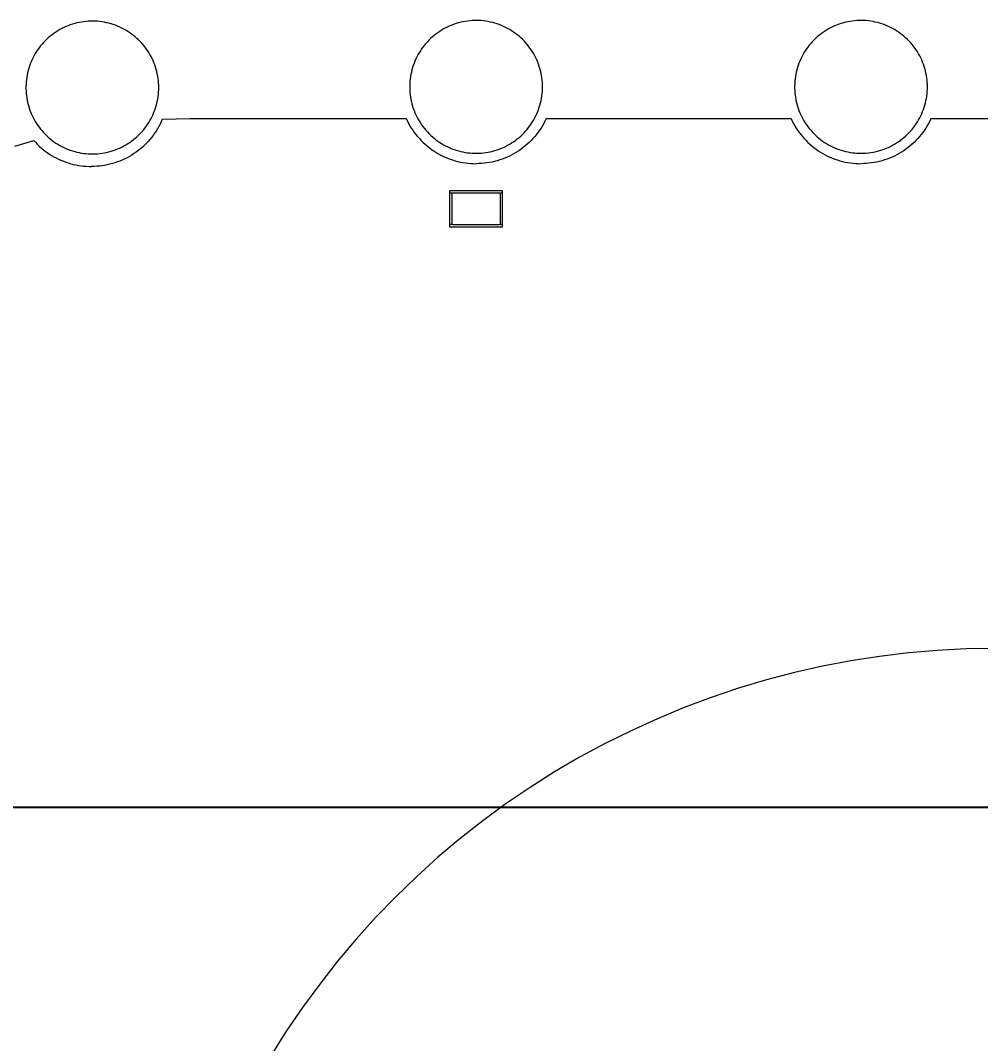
# Model space of a CAD drawing. Header units: millimetres. Extents: x 8434 to 10928, y 788 to 2545.
# Drawn here: x 9215.6 to 9306.2, y 1143 to 1239.5 of the extents above; entities that cross this region are included whole.
import ezdxf

# ---------------------------------------------------------------- set-up
doc = ezdxf.new("R2010")
doc.units = ezdxf.units.MM
doc.layers.add('ZANO_R', color=7, linetype='Continuous', lineweight=0)
doc.layers.add('ZANO_W', color=1, linetype='Continuous', lineweight=0)
doc.styles.get("Standard").update_dxf_attribs({"font": 'ARIALUNI.TTF'})
doc.dimstyles.new('pl i ang', dxfattribs={"dimtxt": 50, "dimasz": 50, "dimexe": 1.25, "dimexo": 0.625, "dimgap": 10, "dimtad": 1, "dimtoh": 1, "dimtxsty": 'Standard', "dimcen": 2.5, "dimclrd": 1, "dimclre": 1, "dimclrt": 1, "dimadec": 0, "dimazin": 0, "dimtfac": 1, "dimtmove": 0, "dimatfit": 3, "dimfxl": 1, "dimarcsym": 1})

# ---------------------------------------------------------------- blocks, each defined once
blk = doc.blocks.new('*D419')
at = {"layer": 'ZANO_W', "color": 1, "lineweight": -2}
for p, q in [((9357.57, 1165.28), (9136.623, 1165.28)), ((9146.623, 1060.28), (9146.623, 1145.28)), ((9232.57, 1040.28), (9136.623, 1040.28))]:
    blk.add_line(p, q, dxfattribs=at)
at = {"layer": 'ZANO_W', "color": 1}
for points in [[(9149.956, 1145.28), (9143.289, 1145.28), (9146.623, 1165.28)], [(9143.289, 1060.28), (9149.956, 1060.28), (9146.623, 1040.28)]]:
    blk.add_solid(points, dxfattribs=at)
at = {"layer": 'ZANO_W', "color": 1, "insert": (9126.404, 1102.78), "char_height": 20, "attachment_point": 5, "rotation": 90}
blk.add_mtext('125', dxfattribs=at)

msp = doc.modelspace()

# ---------------------------------------------------------------- linework, layer by layer
at = {"layer": 'ZANO_R'}
for p, q in [((9219.296, 1238.681), (9219.108, 1238.571)), ((9219.296, 1238.681), (9219.108, 1238.571)), ((9219.487, 1238.784), (9219.296, 1238.681)), ((9219.487, 1238.784), (9219.296, 1238.681)), ((9219.682, 1238.88), (9219.487, 1238.784)), ((9219.682, 1238.88), (9219.487, 1238.784)), ((9219.88, 1238.97), (9219.682, 1238.88)), ((9219.88, 1238.97), (9219.682, 1238.88)), ((9220.082, 1239.053), (9219.88, 1238.97)), ((9220.082, 1239.053), (9219.88, 1238.97)), ((9220.286, 1239.129), (9220.082, 1239.053)), ((9220.286, 1239.129), (9220.082, 1239.053)), ((9220.492, 1239.197), (9220.286, 1239.129)), ((9220.492, 1239.197), (9220.286, 1239.129)), ((9220.701, 1239.259), (9220.492, 1239.197)), ((9220.701, 1239.259), (9220.492, 1239.197)), ((9220.911, 1239.313), (9220.701, 1239.259)), ((9220.911, 1239.313), (9220.701, 1239.259)), ((9221.124, 1239.36), (9220.911, 1239.313)), ((9221.124, 1239.36), (9220.911, 1239.313)), ((9221.338, 1239.399), (9221.124, 1239.36)), ((9221.338, 1239.399), (9221.124, 1239.36)), ((9221.553, 1239.431), (9221.338, 1239.399)), ((9221.553, 1239.431), (9221.338, 1239.399)), ((9221.769, 1239.456), (9221.553, 1239.431)), ((9221.769, 1239.456), (9221.553, 1239.431)), ((9221.986, 1239.473), (9221.769, 1239.456)), ((9221.986, 1239.473), (9221.769, 1239.456)), ((9222.203, 1239.482), (9221.986, 1239.473)), ((9222.203, 1239.482), (9221.986, 1239.473)), ((9222.421, 1239.484), (9222.203, 1239.482)), ((9222.421, 1239.484), (9222.203, 1239.482)), ((9222.638, 1239.478), (9222.421, 1239.484)), ((9222.638, 1239.478), (9222.421, 1239.484)), ((9222.855, 1239.465), (9222.638, 1239.478)), ((9222.855, 1239.465), (9222.638, 1239.478)), ((9223.072, 1239.445), (9222.855, 1239.465)), ((9223.072, 1239.445), (9222.855, 1239.465)), ((9223.288, 1239.416), (9223.072, 1239.445)), ((9223.288, 1239.416), (9223.072, 1239.445)), ((9223.502, 1239.381), (9223.288, 1239.416)), ((9223.502, 1239.381), (9223.288, 1239.416)), ((9223.715, 1239.337), (9223.502, 1239.381)), ((9223.715, 1239.337), (9223.502, 1239.381)), ((9223.927, 1239.287), (9223.715, 1239.337)), ((9223.927, 1239.287), (9223.715, 1239.337)), ((9224.137, 1239.229), (9223.927, 1239.287)), ((9224.137, 1239.229), (9223.927, 1239.287)), ((9224.344, 1239.164), (9224.137, 1239.229)), ((9224.344, 1239.164), (9224.137, 1239.229)), ((9224.55, 1239.092), (9224.344, 1239.164)), ((9224.55, 1239.092), (9224.344, 1239.164)), ((9224.752, 1239.012), (9224.55, 1239.092)), ((9224.752, 1239.012), (9224.55, 1239.092)), ((9224.952, 1238.926), (9224.752, 1239.012)), ((9224.952, 1238.926), (9224.752, 1239.012)), ((9225.148, 1238.833), (9224.952, 1238.926)), ((9225.148, 1238.833), (9224.952, 1238.926)), ((9225.342, 1238.733), (9225.148, 1238.833)), ((9225.342, 1238.733), (9225.148, 1238.833)), ((9225.531, 1238.627), (9225.342, 1238.733)), ((9225.531, 1238.627), (9225.342, 1238.733)), ((9255.524, 1238.743), (9255.336, 1238.634)), ((9255.716, 1238.847), (9255.524, 1238.743)), ((9255.911, 1238.943), (9255.716, 1238.847)), ((9256.109, 1239.033), (9255.911, 1238.943)), ((9256.31, 1239.116), (9256.109, 1239.033)), ((9256.514, 1239.192), (9256.31, 1239.116)), ((9256.72, 1239.26), (9256.514, 1239.192)), ((9256.929, 1239.322), (9256.72, 1239.26)), ((9257.14, 1239.376), (9256.929, 1239.322)), ((9257.352, 1239.423), (9257.14, 1239.376)), ((9257.566, 1239.462), (9257.352, 1239.423)), ((9257.781, 1239.494), (9257.566, 1239.462)), ((9257.997, 1239.519), (9257.781, 1239.494)), ((9258.214, 1239.536), (9257.997, 1239.519)), ((9258.431, 1239.545), (9258.214, 1239.536)), ((9258.649, 1239.547), (9258.431, 1239.545)), ((9258.866, 1239.541), (9258.649, 1239.547)), ((9259.084, 1239.528), (9258.866, 1239.541)), ((9259.3, 1239.507), (9259.084, 1239.528)), ((9259.516, 1239.479), (9259.3, 1239.507)), ((9259.73, 1239.443), (9259.516, 1239.479)), ((9259.944, 1239.4), (9259.73, 1239.443)), ((9260.155, 1239.35), (9259.944, 1239.4)), ((9260.365, 1239.292), (9260.155, 1239.35)), ((9260.573, 1239.227), (9260.365, 1239.292)), ((9260.778, 1239.155), (9260.573, 1239.227)), ((9260.98, 1239.075), (9260.778, 1239.155)), ((9261.18, 1238.989), (9260.98, 1239.075)), ((9261.377, 1238.896), (9261.18, 1238.989)), ((9261.57, 1238.796), (9261.377, 1238.896)), ((9261.759, 1238.689), (9261.57, 1238.796)), ((9261.945, 1238.576), (9261.759, 1238.689)), ((9291.849, 1238.743), (9291.662, 1238.634)), ((9292.041, 1238.847), (9291.849, 1238.743)), ((9292.236, 1238.943), (9292.041, 1238.847)), ((9292.434, 1239.033), (9292.236, 1238.943)), ((9292.635, 1239.116), (9292.434, 1239.033)), ((9292.839, 1239.192), (9292.635, 1239.116)), ((9293.045, 1239.26), (9292.839, 1239.192)), ((9293.254, 1239.322), (9293.045, 1239.26)), ((9293.465, 1239.376), (9293.254, 1239.322)), ((9293.677, 1239.423), (9293.465, 1239.376)), ((9293.891, 1239.462), (9293.677, 1239.423)), ((9294.106, 1239.494), (9293.891, 1239.462)), ((9294.322, 1239.519), (9294.106, 1239.494)), ((9294.539, 1239.536), (9294.322, 1239.519)), ((9294.757, 1239.545), (9294.539, 1239.536)), ((9294.974, 1239.547), (9294.757, 1239.545)), ((9295.192, 1239.541), (9294.974, 1239.547)), ((9295.409, 1239.528), (9295.192, 1239.541)), ((9295.625, 1239.507), (9295.409, 1239.528)), ((9295.841, 1239.479), (9295.625, 1239.507)), ((9296.056, 1239.443), (9295.841, 1239.479)), ((9296.269, 1239.4), (9296.056, 1239.443)), ((9296.48, 1239.35), (9296.269, 1239.4)), ((9296.69, 1239.292), (9296.48, 1239.35)), ((9296.898, 1239.227), (9296.69, 1239.292)), ((9297.103, 1239.155), (9296.898, 1239.227)), ((9297.306, 1239.075), (9297.103, 1239.155)), ((9297.505, 1238.989), (9297.306, 1239.075)), ((9297.702, 1238.896), (9297.505, 1238.989)), ((9297.895, 1238.796), (9297.702, 1238.896)), ((9298.085, 1238.689), (9297.895, 1238.796)), ((9298.271, 1238.576), (9298.085, 1238.689)), ((9218.072, 1237.781), (9217.916, 1237.63)), ((9218.072, 1237.781), (9217.916, 1237.63)), ((9218.233, 1237.928), (9218.072, 1237.781)), ((9218.233, 1237.928), (9218.072, 1237.781)), ((9218.399, 1238.068), (9218.233, 1237.928)), ((9218.399, 1238.068), (9218.233, 1237.928)), ((9218.569, 1238.203), (9218.399, 1238.068)), ((9218.569, 1238.203), (9218.399, 1238.068)), ((9218.745, 1238.332), (9218.569, 1238.203)), ((9218.745, 1238.332), (9218.569, 1238.203)), ((9218.924, 1238.454), (9218.745, 1238.332)), ((9218.924, 1238.454), (9218.745, 1238.332)), ((9219.108, 1238.571), (9218.924, 1238.454)), ((9219.108, 1238.571), (9218.924, 1238.454)), ((9225.717, 1238.513), (9225.531, 1238.627)), ((9225.717, 1238.513), (9225.531, 1238.627)), ((9225.899, 1238.394), (9225.717, 1238.513)), ((9225.899, 1238.394), (9225.717, 1238.513)), ((9226.076, 1238.268), (9225.899, 1238.394)), ((9226.076, 1238.268), (9225.899, 1238.394)), ((9226.249, 1238.136), (9226.076, 1238.268)), ((9226.249, 1238.136), (9226.076, 1238.268)), ((9226.418, 1237.999), (9226.249, 1238.136)), ((9226.418, 1237.999), (9226.249, 1238.136)), ((9226.581, 1237.855), (9226.418, 1237.999)), ((9226.581, 1237.855), (9226.418, 1237.999)), ((9226.74, 1237.706), (9226.581, 1237.855)), ((9226.74, 1237.706), (9226.581, 1237.855)), ((9254.3, 1237.844), (9254.144, 1237.692)), ((9254.461, 1237.99), (9254.3, 1237.844)), ((9254.627, 1238.131), (9254.461, 1237.99)), ((9254.798, 1238.266), (9254.627, 1238.131)), ((9254.973, 1238.395), (9254.798, 1238.266)), ((9255.153, 1238.517), (9254.973, 1238.395)), ((9255.336, 1238.634), (9255.153, 1238.517)), ((9262.127, 1238.457), (9261.945, 1238.576)), ((9262.305, 1238.331), (9262.127, 1238.457)), ((9262.478, 1238.199), (9262.305, 1238.331)), ((9262.646, 1238.061), (9262.478, 1238.199)), ((9262.81, 1237.918), (9262.646, 1238.061)), ((9262.968, 1237.769), (9262.81, 1237.918)), ((9263.121, 1237.614), (9262.968, 1237.769)), ((9290.625, 1237.844), (9290.469, 1237.692)), ((9290.786, 1237.99), (9290.625, 1237.844)), ((9290.952, 1238.131), (9290.786, 1237.99)), ((9291.123, 1238.266), (9290.952, 1238.131)), ((9291.298, 1238.395), (9291.123, 1238.266)), ((9291.478, 1238.517), (9291.298, 1238.395)), ((9291.662, 1238.634), (9291.478, 1238.517)), ((9298.452, 1238.457), (9298.271, 1238.576)), ((9298.63, 1238.331), (9298.452, 1238.457)), ((9298.803, 1238.199), (9298.63, 1238.331)), ((9298.971, 1238.061), (9298.803, 1238.199)), ((9299.135, 1237.918), (9298.971, 1238.061)), ((9299.293, 1237.769), (9299.135, 1237.918)), ((9299.446, 1237.614), (9299.293, 1237.769)), ((9217.221, 1236.795), (9217.1, 1236.614)), ((9217.221, 1236.795), (9217.1, 1236.614)), ((9217.348, 1236.971), (9217.221, 1236.795)), ((9217.348, 1236.971), (9217.221, 1236.795)), ((9217.481, 1237.143), (9217.348, 1236.971)), ((9217.481, 1237.143), (9217.348, 1236.971)), ((9217.62, 1237.31), (9217.481, 1237.143)), ((9217.62, 1237.31), (9217.481, 1237.143)), ((9217.765, 1237.472), (9217.62, 1237.31)), ((9217.765, 1237.472), (9217.62, 1237.31)), ((9217.916, 1237.63), (9217.765, 1237.472)), ((9217.916, 1237.63), (9217.765, 1237.472)), ((9226.893, 1237.552), (9226.74, 1237.706)), ((9226.893, 1237.552), (9226.74, 1237.706)), ((9227.041, 1237.392), (9226.893, 1237.552)), ((9227.041, 1237.392), (9226.893, 1237.552)), ((9227.183, 1237.227), (9227.041, 1237.392)), ((9227.183, 1237.227), (9227.041, 1237.392)), ((9227.319, 1237.058), (9227.183, 1237.227)), ((9227.319, 1237.058), (9227.183, 1237.227)), ((9227.449, 1236.883), (9227.319, 1237.058)), ((9227.449, 1236.883), (9227.319, 1237.058)), ((9227.573, 1236.705), (9227.449, 1236.883)), ((9227.573, 1236.705), (9227.449, 1236.883)), ((9253.449, 1236.857), (9253.328, 1236.677)), ((9253.576, 1237.034), (9253.449, 1236.857)), ((9253.709, 1237.206), (9253.576, 1237.034)), ((9253.849, 1237.373), (9253.709, 1237.206)), ((9253.994, 1237.535), (9253.849, 1237.373)), ((9254.144, 1237.692), (9253.994, 1237.535)), ((9263.269, 1237.455), (9263.121, 1237.614)), ((9263.411, 1237.29), (9263.269, 1237.455)), ((9263.547, 1237.12), (9263.411, 1237.29)), ((9263.677, 1236.946), (9263.547, 1237.12)), ((9263.802, 1236.768), (9263.677, 1236.946)), ((9263.92, 1236.585), (9263.802, 1236.768)), ((9289.774, 1236.857), (9289.653, 1236.677)), ((9289.901, 1237.034), (9289.774, 1236.857)), ((9290.035, 1237.206), (9289.901, 1237.034)), ((9290.174, 1237.373), (9290.035, 1237.206)), ((9290.319, 1237.535), (9290.174, 1237.373)), ((9290.469, 1237.692), (9290.319, 1237.535)), ((9299.594, 1237.455), (9299.446, 1237.614)), ((9299.736, 1237.29), (9299.594, 1237.455)), ((9299.872, 1237.12), (9299.736, 1237.29)), ((9300.003, 1236.946), (9299.872, 1237.12)), ((9300.127, 1236.768), (9300.003, 1236.946)), ((9300.245, 1236.585), (9300.127, 1236.768)), ((9216.68, 1235.852), (9216.592, 1235.653)), ((9216.68, 1235.852), (9216.592, 1235.653)), ((9216.775, 1236.048), (9216.68, 1235.852)), ((9216.775, 1236.048), (9216.68, 1235.852)), ((9216.877, 1236.24), (9216.775, 1236.048)), ((9216.877, 1236.24), (9216.775, 1236.048)), ((9216.985, 1236.429), (9216.877, 1236.24)), ((9216.985, 1236.429), (9216.877, 1236.24)), ((9217.1, 1236.614), (9216.985, 1236.429)), ((9217.1, 1236.614), (9216.985, 1236.429)), ((9227.691, 1236.522), (9227.573, 1236.705)), ((9227.691, 1236.522), (9227.573, 1236.705)), ((9227.803, 1236.335), (9227.691, 1236.522)), ((9227.803, 1236.335), (9227.691, 1236.522)), ((9227.908, 1236.145), (9227.803, 1236.335)), ((9227.908, 1236.145), (9227.803, 1236.335)), ((9228.006, 1235.95), (9227.908, 1236.145)), ((9228.006, 1235.95), (9227.908, 1236.145)), ((9228.097, 1235.753), (9228.006, 1235.95)), ((9228.097, 1235.753), (9228.006, 1235.95)), ((9252.908, 1235.915), (9252.82, 1235.716)), ((9253.003, 1236.111), (9252.908, 1235.915)), ((9253.105, 1236.303), (9253.003, 1236.111)), ((9253.213, 1236.492), (9253.105, 1236.303)), ((9253.328, 1236.677), (9253.213, 1236.492)), ((9264.031, 1236.398), (9263.92, 1236.585)), ((9264.136, 1236.207), (9264.031, 1236.398)), ((9264.234, 1236.013), (9264.136, 1236.207)), ((9264.326, 1235.816), (9264.234, 1236.013)), ((9264.41, 1235.615), (9264.326, 1235.816)), ((9289.234, 1235.915), (9289.146, 1235.716)), ((9289.329, 1236.111), (9289.234, 1235.915)), ((9289.43, 1236.303), (9289.329, 1236.111)), ((9289.538, 1236.492), (9289.43, 1236.303)), ((9289.653, 1236.677), (9289.538, 1236.492)), ((9300.356, 1236.398), (9300.245, 1236.585)), ((9300.461, 1236.207), (9300.356, 1236.398)), ((9300.559, 1236.013), (9300.461, 1236.207)), ((9300.651, 1235.816), (9300.559, 1236.013)), ((9300.735, 1235.615), (9300.651, 1235.816)), ((9216.311, 1234.831), (9216.258, 1234.619)), ((9216.311, 1234.831), (9216.258, 1234.619)), ((9216.37, 1235.04), (9216.311, 1234.831)), ((9216.37, 1235.04), (9216.311, 1234.831)), ((9216.437, 1235.247), (9216.37, 1235.04)), ((9216.437, 1235.247), (9216.37, 1235.04)), ((9216.511, 1235.451), (9216.437, 1235.247)), ((9216.511, 1235.451), (9216.437, 1235.247)), ((9216.592, 1235.653), (9216.511, 1235.451)), ((9216.592, 1235.653), (9216.511, 1235.451)), ((9228.182, 1235.553), (9228.097, 1235.753)), ((9228.182, 1235.553), (9228.097, 1235.753)), ((9228.26, 1235.349), (9228.182, 1235.553)), ((9228.26, 1235.349), (9228.182, 1235.553)), ((9228.33, 1235.144), (9228.26, 1235.349)), ((9228.33, 1235.144), (9228.26, 1235.349)), ((9228.393, 1234.935), (9228.33, 1235.144)), ((9228.393, 1234.935), (9228.33, 1235.144)), ((9228.449, 1234.725), (9228.393, 1234.935)), ((9228.449, 1234.725), (9228.393, 1234.935)), ((9252.539, 1234.893), (9252.486, 1234.682)), ((9252.598, 1235.103), (9252.539, 1234.893)), ((9252.665, 1235.31), (9252.598, 1235.103)), ((9252.739, 1235.514), (9252.665, 1235.31)), ((9252.82, 1235.716), (9252.739, 1235.514)), ((9264.488, 1235.412), (9264.41, 1235.615)), ((9264.558, 1235.206), (9264.488, 1235.412)), ((9264.622, 1234.998), (9264.558, 1235.206)), ((9264.678, 1234.788), (9264.622, 1234.998)), ((9288.864, 1234.893), (9288.812, 1234.682)), ((9288.924, 1235.103), (9288.864, 1234.893)), ((9288.991, 1235.31), (9288.924, 1235.103)), ((9289.065, 1235.514), (9288.991, 1235.31)), ((9289.146, 1235.716), (9289.065, 1235.514)), ((9300.813, 1235.412), (9300.735, 1235.615)), ((9300.883, 1235.206), (9300.813, 1235.412)), ((9300.947, 1234.998), (9300.883, 1235.206)), ((9301.003, 1234.788), (9300.947, 1234.998)), ((9216.146, 1233.977), (9216.123, 1233.761)), ((9216.146, 1233.977), (9216.123, 1233.761)), ((9216.176, 1234.192), (9216.146, 1233.977)), ((9216.176, 1234.192), (9216.146, 1233.977)), ((9216.213, 1234.407), (9216.176, 1234.192)), ((9216.213, 1234.407), (9216.176, 1234.192)), ((9216.258, 1234.619), (9216.213, 1234.407)), ((9216.258, 1234.619), (9216.213, 1234.407)), ((9228.498, 1234.513), (9228.449, 1234.725)), ((9228.498, 1234.513), (9228.449, 1234.725)), ((9228.539, 1234.3), (9228.498, 1234.513)), ((9228.539, 1234.3), (9228.498, 1234.513)), ((9228.573, 1234.085), (9228.539, 1234.3)), ((9228.573, 1234.085), (9228.539, 1234.3)), ((9228.599, 1233.869), (9228.573, 1234.085)), ((9228.599, 1233.869), (9228.573, 1234.085)), ((9228.618, 1233.652), (9228.599, 1233.869)), ((9228.618, 1233.652), (9228.599, 1233.869)), ((9252.374, 1234.04), (9252.351, 1233.823)), ((9252.404, 1234.255), (9252.374, 1234.04)), ((9252.442, 1234.469), (9252.404, 1234.255)), ((9252.486, 1234.682), (9252.442, 1234.469)), ((9264.726, 1234.576), (9264.678, 1234.788)), ((9264.767, 1234.362), (9264.726, 1234.576)), ((9264.801, 1234.148), (9264.767, 1234.362)), ((9264.828, 1233.932), (9264.801, 1234.148)), ((9264.847, 1233.715), (9264.828, 1233.932)), ((9288.699, 1234.04), (9288.676, 1233.823)), ((9288.729, 1234.255), (9288.699, 1234.04)), ((9288.767, 1234.469), (9288.729, 1234.255)), ((9288.812, 1234.682), (9288.767, 1234.469)), ((9301.051, 1234.576), (9301.003, 1234.788)), ((9301.093, 1234.362), (9301.051, 1234.576)), ((9301.127, 1234.148), (9301.093, 1234.362)), ((9301.153, 1233.932), (9301.127, 1234.148)), ((9301.172, 1233.715), (9301.153, 1233.932)), ((9216.108, 1233.544), (9216.1, 1233.326)), ((9216.108, 1233.544), (9216.1, 1233.326)), ((9216.1, 1233.326), (9216.1, 1233.109)), ((9216.1, 1233.326), (9216.1, 1233.109)), ((9216.1, 1233.109), (9216.108, 1232.891)), ((9216.1, 1233.109), (9216.108, 1232.891)), ((9216.123, 1233.761), (9216.108, 1233.544)), ((9216.123, 1233.761), (9216.108, 1233.544)), ((9216.108, 1232.891), (9216.123, 1232.674)), ((9216.108, 1232.891), (9216.123, 1232.674)), ((9228.63, 1233.435), (9228.618, 1233.652)), ((9228.63, 1233.435), (9228.618, 1233.652)), ((9228.618, 1232.783), (9228.63, 1233)), ((9228.618, 1232.783), (9228.63, 1233)), ((9228.633, 1233.217), (9228.63, 1233.435)), ((9228.633, 1233.217), (9228.63, 1233.435)), ((9228.63, 1233), (9228.633, 1233.217)), ((9228.63, 1233), (9228.633, 1233.217)), ((9252.336, 1233.606), (9252.329, 1233.389)), ((9252.329, 1233.389), (9252.329, 1233.171)), ((9252.329, 1233.171), (9252.336, 1232.954)), ((9252.351, 1233.823), (9252.336, 1233.606)), ((9252.336, 1232.954), (9252.351, 1232.737)), ((9264.858, 1233.498), (9264.847, 1233.715)), ((9264.847, 1232.845), (9264.858, 1233.063)), ((9264.862, 1233.28), (9264.858, 1233.498)), ((9264.858, 1233.063), (9264.862, 1233.28)), ((9288.661, 1233.606), (9288.654, 1233.389)), ((9288.654, 1233.389), (9288.654, 1233.171)), ((9288.654, 1233.171), (9288.661, 1232.954)), ((9288.676, 1233.823), (9288.661, 1233.606)), ((9288.661, 1232.954), (9288.676, 1232.737)), ((9301.183, 1233.498), (9301.172, 1233.715)), ((9301.172, 1232.845), (9301.183, 1233.063)), ((9301.187, 1233.28), (9301.183, 1233.498)), ((9301.183, 1233.063), (9301.187, 1233.28)), ((9216.123, 1232.674), (9216.146, 1232.458)), ((9216.123, 1232.674), (9216.146, 1232.458)), ((9216.146, 1232.458), (9216.176, 1232.242)), ((9216.146, 1232.458), (9216.176, 1232.242)), ((9216.176, 1232.242), (9216.213, 1232.028)), ((9216.176, 1232.242), (9216.213, 1232.028)), ((9216.213, 1232.028), (9216.258, 1231.815)), ((9216.213, 1232.028), (9216.258, 1231.815)), ((9228.449, 1231.709), (9228.498, 1231.921)), ((9228.449, 1231.709), (9228.498, 1231.921)), ((9228.498, 1231.921), (9228.539, 1232.135)), ((9228.498, 1231.921), (9228.539, 1232.135)), ((9228.539, 1232.135), (9228.573, 1232.35)), ((9228.539, 1232.135), (9228.573, 1232.35)), ((9228.573, 1232.35), (9228.599, 1232.566)), ((9228.573, 1232.35), (9228.599, 1232.566)), ((9228.599, 1232.566), (9228.618, 1232.783)), ((9228.599, 1232.566), (9228.618, 1232.783)), ((9252.351, 1232.737), (9252.374, 1232.521)), ((9252.374, 1232.521), (9252.404, 1232.305)), ((9252.404, 1232.305), (9252.442, 1232.091)), ((9252.442, 1232.091), (9252.486, 1231.878)), ((9264.678, 1231.772), (9264.726, 1231.984)), ((9264.726, 1231.984), (9264.767, 1232.198)), ((9264.767, 1232.198), (9264.801, 1232.413)), ((9264.801, 1232.413), (9264.828, 1232.629)), ((9264.828, 1232.629), (9264.847, 1232.845)), ((9288.676, 1232.737), (9288.699, 1232.521)), ((9288.699, 1232.521), (9288.729, 1232.305)), ((9288.729, 1232.305), (9288.767, 1232.091)), ((9288.767, 1232.091), (9288.812, 1231.878)), ((9301.003, 1231.772), (9301.051, 1231.984)), ((9301.051, 1231.984), (9301.093, 1232.198)), ((9301.093, 1232.198), (9301.127, 1232.413)), ((9301.127, 1232.413), (9301.153, 1232.629)), ((9301.153, 1232.629), (9301.172, 1232.845)), ((9216.258, 1231.815), (9216.311, 1231.604)), ((9216.258, 1231.815), (9216.311, 1231.604)), ((9216.311, 1231.604), (9216.37, 1231.395)), ((9216.311, 1231.604), (9216.37, 1231.395)), ((9216.37, 1231.395), (9216.437, 1231.188)), ((9216.37, 1231.395), (9216.437, 1231.188)), ((9216.437, 1231.188), (9216.511, 1230.983)), ((9216.437, 1231.188), (9216.511, 1230.983)), ((9216.511, 1230.983), (9216.592, 1230.781)), ((9216.511, 1230.983), (9216.592, 1230.781)), ((9228.182, 1230.882), (9228.26, 1231.085)), ((9228.182, 1230.882), (9228.26, 1231.085)), ((9228.26, 1231.085), (9228.33, 1231.291)), ((9228.26, 1231.085), (9228.33, 1231.291)), ((9228.33, 1231.291), (9228.393, 1231.499)), ((9228.33, 1231.291), (9228.393, 1231.499)), ((9228.393, 1231.499), (9228.449, 1231.709)), ((9228.393, 1231.499), (9228.449, 1231.709)), ((9252.486, 1231.878), (9252.539, 1231.667)), ((9252.539, 1231.667), (9252.598, 1231.458)), ((9252.598, 1231.458), (9252.665, 1231.251)), ((9252.665, 1231.251), (9252.739, 1231.046)), ((9252.739, 1231.046), (9252.82, 1230.844)), ((9264.41, 1230.945), (9264.488, 1231.148)), ((9264.488, 1231.148), (9264.558, 1231.354)), ((9264.558, 1231.354), (9264.622, 1231.562)), ((9264.622, 1231.562), (9264.678, 1231.772)), ((9288.812, 1231.878), (9288.864, 1231.667)), ((9288.864, 1231.667), (9288.924, 1231.458)), ((9288.924, 1231.458), (9288.991, 1231.251)), ((9288.991, 1231.251), (9289.065, 1231.046)), ((9289.065, 1231.046), (9289.146, 1230.844)), ((9300.735, 1230.945), (9300.813, 1231.148)), ((9300.813, 1231.148), (9300.883, 1231.354)), ((9300.883, 1231.354), (9300.947, 1231.562)), ((9300.947, 1231.562), (9301.003, 1231.772)), ((9216.592, 1230.781), (9216.68, 1230.583)), ((9216.592, 1230.781), (9216.68, 1230.583)), ((9216.68, 1230.583), (9216.775, 1230.387)), ((9216.68, 1230.583), (9216.775, 1230.387)), ((9216.775, 1230.387), (9216.877, 1230.194)), ((9216.775, 1230.387), (9216.877, 1230.194)), ((9216.877, 1230.194), (9216.985, 1230.006)), ((9216.877, 1230.194), (9216.985, 1230.006)), ((9216.985, 1230.006), (9217.1, 1229.821)), ((9216.985, 1230.006), (9217.1, 1229.821)), ((9227.691, 1229.913), (9227.803, 1230.1)), ((9227.691, 1229.913), (9227.803, 1230.1)), ((9227.803, 1230.1), (9227.908, 1230.29)), ((9227.803, 1230.1), (9227.908, 1230.29)), ((9227.908, 1230.29), (9228.006, 1230.484)), ((9227.908, 1230.29), (9228.006, 1230.484)), ((9228.006, 1230.484), (9228.097, 1230.682)), ((9228.006, 1230.484), (9228.097, 1230.682)), ((9228.097, 1230.682), (9228.182, 1230.882)), ((9228.097, 1230.682), (9228.182, 1230.882)), ((9228.866, 1229.988), (9228.757, 1229.762)), ((9228.967, 1230.217), (9228.866, 1229.988)), ((9228.967, 1230.217), (9230.268, 1230.264)), ((9230.268, 1230.264), (9231.57, 1230.28)), ((9231.57, 1230.28), (9251.994, 1230.28)), ((9251.994, 1230.28), (9252.102, 1230.053)), ((9252.102, 1230.053), (9252.218, 1229.83)), ((9252.82, 1230.844), (9252.908, 1230.645)), ((9252.908, 1230.645), (9253.003, 1230.45)), ((9253.003, 1230.45), (9253.105, 1230.257)), ((9253.105, 1230.257), (9253.213, 1230.068)), ((9253.213, 1230.068), (9253.328, 1229.884)), ((9263.92, 1229.976), (9264.031, 1230.162)), ((9264.031, 1230.162), (9264.136, 1230.353)), ((9264.136, 1230.353), (9264.234, 1230.547)), ((9264.234, 1230.547), (9264.326, 1230.744)), ((9264.326, 1230.744), (9264.41, 1230.945)), ((9265.087, 1230.053), (9264.971, 1229.83)), ((9265.195, 1230.28), (9265.087, 1230.053)), ((9265.195, 1230.28), (9288.32, 1230.28)), ((9288.32, 1230.28), (9288.428, 1230.053)), ((9288.428, 1230.053), (9288.543, 1229.83)), ((9289.146, 1230.844), (9289.234, 1230.645)), ((9289.234, 1230.645), (9289.329, 1230.45)), ((9289.329, 1230.45), (9289.43, 1230.257)), ((9289.43, 1230.257), (9289.538, 1230.068)), ((9289.538, 1230.068), (9289.653, 1229.884)), ((9300.245, 1229.976), (9300.356, 1230.162)), ((9300.356, 1230.162), (9300.461, 1230.353)), ((9300.461, 1230.353), (9300.559, 1230.547)), ((9300.559, 1230.547), (9300.651, 1230.744)), ((9300.651, 1230.744), (9300.735, 1230.945)), ((9301.412, 1230.053), (9301.296, 1229.83)), ((9301.52, 1230.28), (9301.412, 1230.053)), ((9301.52, 1230.28), (9324.645, 1230.28)), ((9217.1, 1229.821), (9217.221, 1229.64)), ((9217.1, 1229.821), (9217.221, 1229.64)), ((9217.221, 1229.64), (9217.348, 1229.464)), ((9217.221, 1229.64), (9217.348, 1229.464)), ((9217.348, 1229.464), (9217.481, 1229.292)), ((9217.348, 1229.464), (9217.481, 1229.292)), ((9217.481, 1229.292), (9217.62, 1229.125)), ((9217.481, 1229.292), (9217.62, 1229.125)), ((9217.62, 1229.125), (9217.765, 1228.962)), ((9217.62, 1229.125), (9217.765, 1228.962)), ((9226.893, 1228.883), (9227.041, 1229.043)), ((9226.893, 1228.883), (9227.041, 1229.043)), ((9227.041, 1229.043), (9227.183, 1229.208)), ((9227.041, 1229.043), (9227.183, 1229.208)), ((9227.183, 1229.208), (9227.319, 1229.377)), ((9227.183, 1229.208), (9227.319, 1229.377)), ((9227.319, 1229.377), (9227.449, 1229.551)), ((9227.319, 1229.377), (9227.449, 1229.551)), ((9227.449, 1229.551), (9227.573, 1229.73)), ((9227.449, 1229.551), (9227.573, 1229.73)), ((9227.573, 1229.73), (9227.691, 1229.913)), ((9227.573, 1229.73), (9227.691, 1229.913)), ((9228.386, 1229.109), (9228.248, 1228.901)), ((9228.517, 1229.323), (9228.386, 1229.109)), ((9228.641, 1229.54), (9228.517, 1229.323)), ((9228.757, 1229.762), (9228.641, 1229.54)), ((9252.218, 1229.83), (9252.342, 1229.611)), ((9252.342, 1229.611), (9252.473, 1229.397)), ((9252.473, 1229.397), (9252.611, 1229.187)), ((9252.611, 1229.187), (9252.756, 1228.982)), ((9253.328, 1229.884), (9253.449, 1229.703)), ((9253.449, 1229.703), (9253.576, 1229.526)), ((9253.576, 1229.526), (9253.709, 1229.355)), ((9253.709, 1229.355), (9253.849, 1229.187)), ((9253.849, 1229.187), (9253.994, 1229.025)), ((9253.994, 1229.025), (9254.144, 1228.868)), ((9263.121, 1228.946), (9263.269, 1229.106)), ((9263.269, 1229.106), (9263.411, 1229.27)), ((9263.411, 1229.27), (9263.547, 1229.44)), ((9263.547, 1229.44), (9263.677, 1229.614)), ((9263.677, 1229.614), (9263.802, 1229.793)), ((9263.802, 1229.793), (9263.92, 1229.976)), ((9264.578, 1229.187), (9264.433, 1228.982)), ((9264.717, 1229.397), (9264.578, 1229.187)), ((9264.848, 1229.611), (9264.717, 1229.397)), ((9264.971, 1229.83), (9264.848, 1229.611)), ((9288.543, 1229.83), (9288.667, 1229.611)), ((9288.667, 1229.611), (9288.798, 1229.397)), ((9288.798, 1229.397), (9288.936, 1229.187)), ((9288.936, 1229.187), (9289.082, 1228.982)), ((9289.653, 1229.884), (9289.774, 1229.703)), ((9289.774, 1229.703), (9289.901, 1229.526)), ((9289.901, 1229.526), (9290.035, 1229.355)), ((9290.035, 1229.355), (9290.174, 1229.187)), ((9290.174, 1229.187), (9290.319, 1229.025)), ((9290.319, 1229.025), (9290.469, 1228.868)), ((9299.446, 1228.946), (9299.594, 1229.106)), ((9299.594, 1229.106), (9299.736, 1229.27)), ((9299.736, 1229.27), (9299.872, 1229.44)), ((9299.872, 1229.44), (9300.003, 1229.614)), ((9300.003, 1229.614), (9300.127, 1229.793)), ((9300.127, 1229.793), (9300.245, 1229.976)), ((9300.904, 1229.187), (9300.758, 1228.982)), ((9301.042, 1229.397), (9300.904, 1229.187)), ((9301.173, 1229.611), (9301.042, 1229.397)), ((9301.296, 1229.83), (9301.173, 1229.611)), ((9215.065, 1227.696), (9216.832, 1228.23)), ((9216.832, 1228.23), (9216.998, 1228.048)), ((9217.765, 1228.962), (9217.916, 1228.805)), ((9217.765, 1228.962), (9217.916, 1228.805)), ((9217.916, 1228.805), (9218.072, 1228.653)), ((9217.916, 1228.805), (9218.072, 1228.653)), ((9218.072, 1228.653), (9218.233, 1228.507)), ((9218.072, 1228.653), (9218.233, 1228.507)), ((9218.233, 1228.507), (9218.399, 1228.366)), ((9218.233, 1228.507), (9218.399, 1228.366)), ((9218.399, 1228.366), (9218.569, 1228.232)), ((9218.399, 1228.366), (9218.569, 1228.232)), ((9218.569, 1228.232), (9218.745, 1228.103)), ((9218.569, 1228.232), (9218.745, 1228.103)), ((9218.745, 1228.103), (9218.924, 1227.98)), ((9218.745, 1228.103), (9218.924, 1227.98)), ((9225.899, 1228.041), (9226.076, 1228.166)), ((9225.899, 1228.041), (9226.076, 1228.166)), ((9226.076, 1228.166), (9226.249, 1228.298)), ((9226.076, 1228.166), (9226.249, 1228.298)), ((9226.249, 1228.298), (9226.418, 1228.436)), ((9226.249, 1228.298), (9226.418, 1228.436)), ((9226.418, 1228.436), (9226.581, 1228.58)), ((9226.418, 1228.436), (9226.581, 1228.58)), ((9226.581, 1228.58), (9226.74, 1228.729)), ((9226.581, 1228.58), (9226.74, 1228.729)), ((9226.74, 1228.729), (9226.893, 1228.883)), ((9226.74, 1228.729), (9226.893, 1228.883)), ((9227.624, 1228.118), (9227.452, 1227.936)), ((9227.79, 1228.305), (9227.624, 1228.118)), ((9227.949, 1228.498), (9227.79, 1228.305)), ((9228.102, 1228.697), (9227.949, 1228.498)), ((9228.248, 1228.901), (9228.102, 1228.697)), ((9252.756, 1228.982), (9252.909, 1228.782)), ((9252.909, 1228.782), (9253.068, 1228.587)), ((9253.068, 1228.587), (9253.234, 1228.399)), ((9253.234, 1228.399), (9253.407, 1228.216)), ((9253.407, 1228.216), (9253.585, 1228.039)), ((9254.144, 1228.868), (9254.3, 1228.716)), ((9254.3, 1228.716), (9254.461, 1228.57)), ((9254.461, 1228.57), (9254.627, 1228.429)), ((9254.627, 1228.429), (9254.798, 1228.294)), ((9254.798, 1228.294), (9254.973, 1228.166)), ((9254.973, 1228.166), (9255.153, 1228.043)), ((9261.945, 1227.984), (9262.127, 1228.104)), ((9262.127, 1228.104), (9262.305, 1228.229)), ((9262.305, 1228.229), (9262.478, 1228.361)), ((9262.478, 1228.361), (9262.646, 1228.499)), ((9262.646, 1228.499), (9262.81, 1228.642)), ((9262.81, 1228.642), (9262.968, 1228.791)), ((9262.968, 1228.791), (9263.121, 1228.946)), ((9263.783, 1228.216), (9263.604, 1228.039)), ((9263.955, 1228.399), (9263.783, 1228.216)), ((9264.121, 1228.587), (9263.955, 1228.399)), ((9264.28, 1228.782), (9264.121, 1228.587)), ((9264.433, 1228.982), (9264.28, 1228.782)), ((9289.082, 1228.982), (9289.234, 1228.782)), ((9289.234, 1228.782), (9289.393, 1228.587)), ((9289.393, 1228.587), (9289.559, 1228.399)), ((9289.559, 1228.399), (9289.732, 1228.216)), ((9289.732, 1228.216), (9289.911, 1228.039)), ((9290.469, 1228.868), (9290.625, 1228.716)), ((9290.625, 1228.716), (9290.786, 1228.57)), ((9290.786, 1228.57), (9290.952, 1228.429)), ((9290.952, 1228.429), (9291.123, 1228.294)), ((9291.123, 1228.294), (9291.298, 1228.166)), ((9291.298, 1228.166), (9291.478, 1228.043)), ((9298.271, 1227.984), (9298.452, 1228.104)), ((9298.452, 1228.104), (9298.63, 1228.229)), ((9298.63, 1228.229), (9298.803, 1228.361)), ((9298.803, 1228.361), (9298.971, 1228.499)), ((9298.971, 1228.499), (9299.135, 1228.642)), ((9299.135, 1228.642), (9299.293, 1228.791)), ((9299.293, 1228.791), (9299.446, 1228.946)), ((9300.108, 1228.216), (9299.929, 1228.039)), ((9300.28, 1228.399), (9300.108, 1228.216)), ((9300.446, 1228.587), (9300.28, 1228.399)), ((9300.606, 1228.782), (9300.446, 1228.587)), ((9300.758, 1228.982), (9300.606, 1228.782)), ((9216.998, 1228.048), (9217.17, 1227.871)), ((9217.17, 1227.871), (9217.347, 1227.7)), ((9217.347, 1227.7), (9217.531, 1227.536)), ((9217.531, 1227.536), (9217.72, 1227.378)), ((9217.72, 1227.378), (9217.914, 1227.226)), ((9217.914, 1227.226), (9218.113, 1227.081)), ((9218.924, 1227.98), (9219.108, 1227.864)), ((9218.924, 1227.98), (9219.108, 1227.864)), ((9219.108, 1227.864), (9219.296, 1227.754)), ((9219.108, 1227.864), (9219.296, 1227.754)), ((9219.296, 1227.754), (9219.487, 1227.651)), ((9219.296, 1227.754), (9219.487, 1227.651)), ((9219.487, 1227.651), (9219.682, 1227.554)), ((9219.487, 1227.651), (9219.682, 1227.554)), ((9219.682, 1227.554), (9219.88, 1227.464)), ((9219.682, 1227.554), (9219.88, 1227.464)), ((9219.88, 1227.464), (9220.082, 1227.382)), ((9219.88, 1227.464), (9220.082, 1227.382)), ((9220.082, 1227.382), (9220.286, 1227.306)), ((9220.082, 1227.382), (9220.286, 1227.306)), ((9220.286, 1227.306), (9220.492, 1227.237)), ((9220.286, 1227.306), (9220.492, 1227.237)), ((9220.492, 1227.237), (9220.701, 1227.176)), ((9220.492, 1227.237), (9220.701, 1227.176)), ((9220.701, 1227.176), (9220.911, 1227.122)), ((9220.701, 1227.176), (9220.911, 1227.122)), ((9220.911, 1227.122), (9221.124, 1227.075)), ((9220.911, 1227.122), (9221.124, 1227.075)), ((9223.502, 1227.054), (9223.715, 1227.097)), ((9223.502, 1227.054), (9223.715, 1227.097)), ((9223.715, 1227.097), (9223.927, 1227.148)), ((9223.715, 1227.097), (9223.927, 1227.148)), ((9223.927, 1227.148), (9224.137, 1227.206)), ((9223.927, 1227.148), (9224.137, 1227.206)), ((9224.137, 1227.206), (9224.344, 1227.271)), ((9224.137, 1227.206), (9224.344, 1227.271)), ((9224.344, 1227.271), (9224.55, 1227.343)), ((9224.344, 1227.271), (9224.55, 1227.343)), ((9224.55, 1227.343), (9224.752, 1227.422)), ((9224.55, 1227.343), (9224.752, 1227.422)), ((9224.752, 1227.422), (9224.952, 1227.509)), ((9224.752, 1227.422), (9224.952, 1227.509)), ((9224.952, 1227.509), (9225.148, 1227.602)), ((9224.952, 1227.509), (9225.148, 1227.602)), ((9225.148, 1227.602), (9225.342, 1227.702)), ((9225.148, 1227.602), (9225.342, 1227.702)), ((9225.342, 1227.702), (9225.531, 1227.808)), ((9225.342, 1227.702), (9225.531, 1227.808)), ((9225.531, 1227.808), (9225.717, 1227.921)), ((9225.531, 1227.808), (9225.717, 1227.921)), ((9225.717, 1227.921), (9225.899, 1228.041)), ((9225.717, 1227.921), (9225.899, 1228.041)), ((9226.502, 1227.122), (9226.296, 1226.98)), ((9226.703, 1227.272), (9226.502, 1227.122)), ((9226.898, 1227.428), (9226.703, 1227.272)), ((9227.089, 1227.591), (9226.898, 1227.428)), ((9227.273, 1227.76), (9227.089, 1227.591)), ((9227.452, 1227.936), (9227.273, 1227.76)), ((9253.585, 1228.039), (9253.77, 1227.869)), ((9253.77, 1227.869), (9253.961, 1227.705)), ((9253.961, 1227.705), (9254.157, 1227.547)), ((9254.157, 1227.547), (9254.358, 1227.397)), ((9254.358, 1227.397), (9254.564, 1227.254)), ((9254.564, 1227.254), (9254.776, 1227.117)), ((9254.776, 1227.117), (9254.992, 1226.989)), ((9255.153, 1228.043), (9255.336, 1227.927)), ((9255.336, 1227.927), (9255.524, 1227.817)), ((9255.524, 1227.817), (9255.716, 1227.714)), ((9255.716, 1227.714), (9255.911, 1227.617)), ((9255.911, 1227.617), (9256.109, 1227.527)), ((9256.109, 1227.527), (9256.31, 1227.444)), ((9256.31, 1227.444), (9256.514, 1227.369)), ((9256.514, 1227.369), (9256.72, 1227.3)), ((9256.72, 1227.3), (9256.929, 1227.239)), ((9256.929, 1227.239), (9257.14, 1227.184)), ((9257.14, 1227.184), (9257.352, 1227.138)), ((9257.352, 1227.138), (9257.566, 1227.098)), ((9257.566, 1227.098), (9257.781, 1227.066)), ((9259.516, 1227.081), (9259.73, 1227.117)), ((9259.73, 1227.117), (9259.944, 1227.16)), ((9259.944, 1227.16), (9260.155, 1227.211)), ((9260.155, 1227.211), (9260.365, 1227.268)), ((9260.365, 1227.268), (9260.573, 1227.333)), ((9260.573, 1227.333), (9260.778, 1227.406)), ((9260.778, 1227.406), (9260.98, 1227.485)), ((9260.98, 1227.485), (9261.18, 1227.571)), ((9261.18, 1227.571), (9261.377, 1227.664)), ((9261.377, 1227.664), (9261.57, 1227.764)), ((9261.57, 1227.764), (9261.759, 1227.871)), ((9261.759, 1227.871), (9261.945, 1227.984)), ((9262.413, 1227.117), (9262.198, 1226.989)), ((9262.625, 1227.254), (9262.413, 1227.117)), ((9262.831, 1227.397), (9262.625, 1227.254)), ((9263.033, 1227.547), (9262.831, 1227.397)), ((9263.229, 1227.705), (9263.033, 1227.547)), ((9263.419, 1227.869), (9263.229, 1227.705)), ((9263.604, 1228.039), (9263.419, 1227.869)), ((9289.911, 1228.039), (9290.095, 1227.869)), ((9290.095, 1227.869), (9290.286, 1227.705)), ((9290.286, 1227.705), (9290.482, 1227.547)), ((9290.482, 1227.547), (9290.683, 1227.397)), ((9290.683, 1227.397), (9290.89, 1227.254)), ((9290.89, 1227.254), (9291.101, 1227.117)), ((9291.101, 1227.117), (9291.317, 1226.989)), ((9291.478, 1228.043), (9291.662, 1227.927)), ((9291.662, 1227.927), (9291.849, 1227.817)), ((9291.849, 1227.817), (9292.041, 1227.714)), ((9292.041, 1227.714), (9292.236, 1227.617)), ((9292.236, 1227.617), (9292.434, 1227.527)), ((9292.434, 1227.527), (9292.635, 1227.444)), ((9292.635, 1227.444), (9292.839, 1227.369)), ((9292.839, 1227.369), (9293.045, 1227.3)), ((9293.045, 1227.3), (9293.254, 1227.239)), ((9293.254, 1227.239), (9293.465, 1227.184)), ((9293.465, 1227.184), (9293.677, 1227.138)), ((9293.677, 1227.138), (9293.891, 1227.098)), ((9293.891, 1227.098), (9294.106, 1227.066)), ((9295.841, 1227.081), (9296.056, 1227.117)), ((9296.056, 1227.117), (9296.269, 1227.16)), ((9296.269, 1227.16), (9296.48, 1227.211)), ((9296.48, 1227.211), (9296.69, 1227.268)), ((9296.69, 1227.268), (9296.898, 1227.333)), ((9296.898, 1227.333), (9297.103, 1227.406)), ((9297.103, 1227.406), (9297.306, 1227.485)), ((9297.306, 1227.485), (9297.505, 1227.571)), ((9297.505, 1227.571), (9297.702, 1227.664)), ((9297.702, 1227.664), (9297.895, 1227.764)), ((9297.895, 1227.764), (9298.085, 1227.871)), ((9298.085, 1227.871), (9298.271, 1227.984)), ((9298.739, 1227.117), (9298.523, 1226.989)), ((9298.95, 1227.254), (9298.739, 1227.117)), ((9299.156, 1227.397), (9298.95, 1227.254)), ((9299.358, 1227.547), (9299.156, 1227.397)), ((9299.554, 1227.705), (9299.358, 1227.547)), ((9299.744, 1227.869), (9299.554, 1227.705)), ((9299.929, 1228.039), (9299.744, 1227.869)), ((9218.113, 1227.081), (9218.318, 1226.943)), ((9218.318, 1226.943), (9218.526, 1226.812)), ((9218.526, 1226.812), (9218.739, 1226.688)), ((9218.739, 1226.688), (9218.956, 1226.571)), ((9218.956, 1226.571), (9219.177, 1226.462)), ((9219.177, 1226.462), (9219.402, 1226.36)), ((9219.402, 1226.36), (9219.63, 1226.266)), ((9219.63, 1226.266), (9219.861, 1226.18)), ((9219.861, 1226.18), (9220.094, 1226.102)), ((9221.124, 1227.075), (9221.338, 1227.035)), ((9221.124, 1227.075), (9221.338, 1227.035)), ((9221.338, 1227.035), (9221.553, 1227.003)), ((9221.338, 1227.035), (9221.553, 1227.003)), ((9221.553, 1227.003), (9221.769, 1226.979)), ((9221.553, 1227.003), (9221.769, 1226.979)), ((9221.769, 1226.979), (9221.986, 1226.962)), ((9221.769, 1226.979), (9221.986, 1226.962)), ((9221.986, 1226.962), (9222.203, 1226.952)), ((9221.986, 1226.962), (9222.203, 1226.952)), ((9222.203, 1226.952), (9222.421, 1226.951)), ((9222.203, 1226.952), (9222.421, 1226.951)), ((9222.421, 1226.951), (9222.638, 1226.956)), ((9222.421, 1226.951), (9222.638, 1226.956)), ((9222.638, 1226.956), (9222.855, 1226.969)), ((9222.638, 1226.956), (9222.855, 1226.969)), ((9222.855, 1226.969), (9223.072, 1226.99)), ((9222.855, 1226.969), (9223.072, 1226.99)), ((9223.072, 1226.99), (9223.288, 1227.018)), ((9223.072, 1226.99), (9223.288, 1227.018)), ((9223.288, 1227.018), (9223.502, 1227.054)), ((9223.288, 1227.018), (9223.502, 1227.054)), ((9224.733, 1226.194), (9224.496, 1226.113)), ((9224.968, 1226.283), (9224.733, 1226.194)), ((9225.198, 1226.379), (9224.968, 1226.283)), ((9225.426, 1226.484), (9225.198, 1226.379)), ((9225.65, 1226.597), (9225.426, 1226.484)), ((9225.869, 1226.717), (9225.65, 1226.597)), ((9226.085, 1226.845), (9225.869, 1226.717)), ((9226.296, 1226.98), (9226.085, 1226.845)), ((9254.992, 1226.989), (9255.212, 1226.868)), ((9255.212, 1226.868), (9255.436, 1226.754)), ((9255.436, 1226.754), (9255.664, 1226.649)), ((9255.664, 1226.649), (9255.896, 1226.551)), ((9255.896, 1226.551), (9256.131, 1226.462)), ((9256.131, 1226.462), (9256.369, 1226.38)), ((9256.369, 1226.38), (9256.609, 1226.307)), ((9256.609, 1226.307), (9256.852, 1226.243)), ((9256.852, 1226.243), (9257.097, 1226.186)), ((9257.097, 1226.186), (9257.344, 1226.139)), ((9257.344, 1226.139), (9257.592, 1226.1)), ((9257.781, 1227.066), (9257.997, 1227.042)), ((9257.997, 1227.042), (9258.214, 1227.025)), ((9258.214, 1227.025), (9258.431, 1227.015)), ((9258.431, 1227.015), (9258.649, 1227.013)), ((9258.649, 1227.013), (9258.866, 1227.019)), ((9258.866, 1227.019), (9259.084, 1227.032)), ((9259.084, 1227.032), (9259.3, 1227.053)), ((9259.3, 1227.053), (9259.516, 1227.081)), ((9259.845, 1226.139), (9259.597, 1226.1)), ((9260.092, 1226.186), (9259.845, 1226.139)), ((9260.337, 1226.243), (9260.092, 1226.186)), ((9260.58, 1226.307), (9260.337, 1226.243)), ((9260.82, 1226.38), (9260.58, 1226.307)), ((9261.058, 1226.462), (9260.82, 1226.38)), ((9261.293, 1226.551), (9261.058, 1226.462)), ((9261.525, 1226.649), (9261.293, 1226.551)), ((9261.753, 1226.754), (9261.525, 1226.649)), ((9261.977, 1226.868), (9261.753, 1226.754)), ((9262.198, 1226.989), (9261.977, 1226.868)), ((9291.317, 1226.989), (9291.537, 1226.868)), ((9291.537, 1226.868), (9291.762, 1226.754)), ((9291.762, 1226.754), (9291.99, 1226.649)), ((9291.99, 1226.649), (9292.221, 1226.551)), ((9292.221, 1226.551), (9292.456, 1226.462)), ((9292.456, 1226.462), (9292.694, 1226.38)), ((9292.694, 1226.38), (9292.935, 1226.307)), ((9292.935, 1226.307), (9293.177, 1226.243)), ((9293.177, 1226.243), (9293.422, 1226.186)), ((9293.422, 1226.186), (9293.669, 1226.139)), ((9293.669, 1226.139), (9293.918, 1226.1)), ((9294.106, 1227.066), (9294.322, 1227.042)), ((9294.322, 1227.042), (9294.539, 1227.025)), ((9294.539, 1227.025), (9294.757, 1227.015)), ((9294.757, 1227.015), (9294.974, 1227.013)), ((9294.974, 1227.013), (9295.192, 1227.019)), ((9295.192, 1227.019), (9295.409, 1227.032)), ((9295.409, 1227.032), (9295.625, 1227.053)), ((9295.625, 1227.053), (9295.841, 1227.081)), ((9296.17, 1226.139), (9295.922, 1226.1)), ((9296.417, 1226.186), (9296.17, 1226.139)), ((9296.662, 1226.243), (9296.417, 1226.186)), ((9296.905, 1226.307), (9296.662, 1226.243)), ((9297.146, 1226.38), (9296.905, 1226.307)), ((9297.384, 1226.462), (9297.146, 1226.38)), ((9297.618, 1226.551), (9297.384, 1226.462)), ((9297.85, 1226.649), (9297.618, 1226.551)), ((9298.078, 1226.754), (9297.85, 1226.649)), ((9298.302, 1226.868), (9298.078, 1226.754)), ((9298.523, 1226.989), (9298.302, 1226.868)), ((9220.094, 1226.102), (9220.331, 1226.032)), ((9220.331, 1226.032), (9220.569, 1225.97)), ((9220.569, 1225.97), (9220.81, 1225.916)), ((9220.81, 1225.916), (9221.052, 1225.87)), ((9221.052, 1225.87), (9221.295, 1225.832)), ((9221.295, 1225.832), (9221.54, 1225.803)), ((9221.54, 1225.803), (9221.786, 1225.782)), ((9221.786, 1225.782), (9222.032, 1225.769)), ((9222.032, 1225.769), (9222.278, 1225.765)), ((9222.529, 1225.77), (9222.278, 1225.765)), ((9222.779, 1225.783), (9222.529, 1225.77)), ((9223.028, 1225.804), (9222.779, 1225.783)), ((9223.277, 1225.834), (9223.028, 1225.804)), ((9223.524, 1225.873), (9223.277, 1225.834)), ((9223.77, 1225.92), (9223.524, 1225.873)), ((9224.014, 1225.976), (9223.77, 1225.92)), ((9224.257, 1226.04), (9224.014, 1225.976)), ((9224.496, 1226.113), (9224.257, 1226.04)), ((9257.592, 1226.1), (9257.842, 1226.069)), ((9257.842, 1226.069), (9258.092, 1226.048)), ((9258.092, 1226.048), (9258.343, 1226.035)), ((9258.343, 1226.035), (9258.595, 1226.03)), ((9258.846, 1226.035), (9258.595, 1226.03)), ((9259.097, 1226.048), (9258.846, 1226.035)), ((9259.347, 1226.069), (9259.097, 1226.048)), ((9259.597, 1226.1), (9259.347, 1226.069)), ((9293.918, 1226.1), (9294.167, 1226.069)), ((9294.167, 1226.069), (9294.418, 1226.048)), ((9294.418, 1226.048), (9294.669, 1226.035)), ((9294.669, 1226.035), (9294.92, 1226.03)), ((9295.171, 1226.035), (9294.92, 1226.03)), ((9295.422, 1226.048), (9295.171, 1226.035)), ((9295.673, 1226.069), (9295.422, 1226.048)), ((9295.922, 1226.1), (9295.673, 1226.069)), ((9256.095, 1223.48), (9256.095, 1220.08)), ((9261.095, 1223.48), (9256.095, 1223.48)), ((9256.095, 1223.28), (9256.295, 1223.28)), ((9256.295, 1223.28), (9256.295, 1220.28)), ((9256.295, 1223.28), (9260.895, 1223.28)), ((9260.895, 1220.28), (9260.895, 1223.28)), ((9260.895, 1223.28), (9261.095, 1223.28)), ((9261.095, 1220.08), (9261.095, 1223.48)), ((9256.295, 1220.28), (9256.095, 1220.28)), ((9256.095, 1220.08), (9261.095, 1220.08)), ((9256.295, 1220.28), (9260.895, 1220.28)), ((9261.095, 1220.28), (9260.895, 1220.28)), ((9299.389, 1179.861), (9296.677, 1179.535)), ((9302.111, 1180.094), (9299.389, 1179.861)), ((9304.839, 1180.234), (9302.111, 1180.094)), ((9307.57, 1180.28), (9304.839, 1180.234)), ((9293.977, 1179.117), (9291.294, 1178.607)), ((9296.677, 1179.535), (9293.977, 1179.117)), ((9288.629, 1178.006), (9285.987, 1177.314)), ((9291.294, 1178.607), (9288.629, 1178.006)), ((9285.987, 1177.314), (9283.369, 1176.532)), ((9283.369, 1176.532), (9280.78, 1175.661)), ((9280.78, 1175.661), (9278.222, 1174.702)), ((9278.222, 1174.702), (9275.698, 1173.657)), ((9275.698, 1173.657), (9273.212, 1172.526)), ((9273.212, 1172.526), (9270.765, 1171.311)), ((9270.765, 1171.311), (9268.361, 1170.013)), ((9268.361, 1170.013), (9266.004, 1168.634)), ((9266.004, 1168.634), (9263.694, 1167.175)), ((9263.694, 1167.175), (9261.436, 1165.638)), ((9261.436, 1165.638), (9259.231, 1164.025)), ((9259.231, 1164.025), (9257.083, 1162.337)), ((9257.083, 1162.337), (9254.994, 1160.577)), ((9254.994, 1160.577), (9252.966, 1158.747)), ((9252.966, 1158.747), (9251.002, 1156.849)), ((9251.002, 1156.849), (9249.103, 1154.884)), ((9249.103, 1154.884), (9247.273, 1152.856)), ((9247.273, 1152.856), (9245.513, 1150.767)), ((9245.513, 1150.767), (9243.826, 1148.619)), ((9243.826, 1148.619), (9242.213, 1146.415)), ((9242.213, 1146.415), (9240.676, 1144.156)), ((9240.676, 1144.156), (9239.217, 1141.847))]:
    msp.add_line(p, q, dxfattribs=at)

# ---------------------------------------------------------------- dimensions: what is measured, and where the dimension line sits
at = {"layer": 'ZANO_W'}
dim = msp.add_linear_dim(base=(9146.623, 1165.28), p1=(9242.57, 1040.28), p2=(9367.57, 1165.28), angle=90, dimstyle='pl i ang', override={"dimtxt": 20, "dimasz": 20, "dimexe": 10, "dimexo": 10, "dimtoh": 0, "dimdec": 0, "dimtdec": 0, "dimtmove": 1}, dxfattribs=at)
dim.commit()
dim.dimension.update_dxf_attribs({"geometry": '*D419', "text_midpoint": (9126.404, 1102.78)})

doc.saveas('drawing.dxf')
